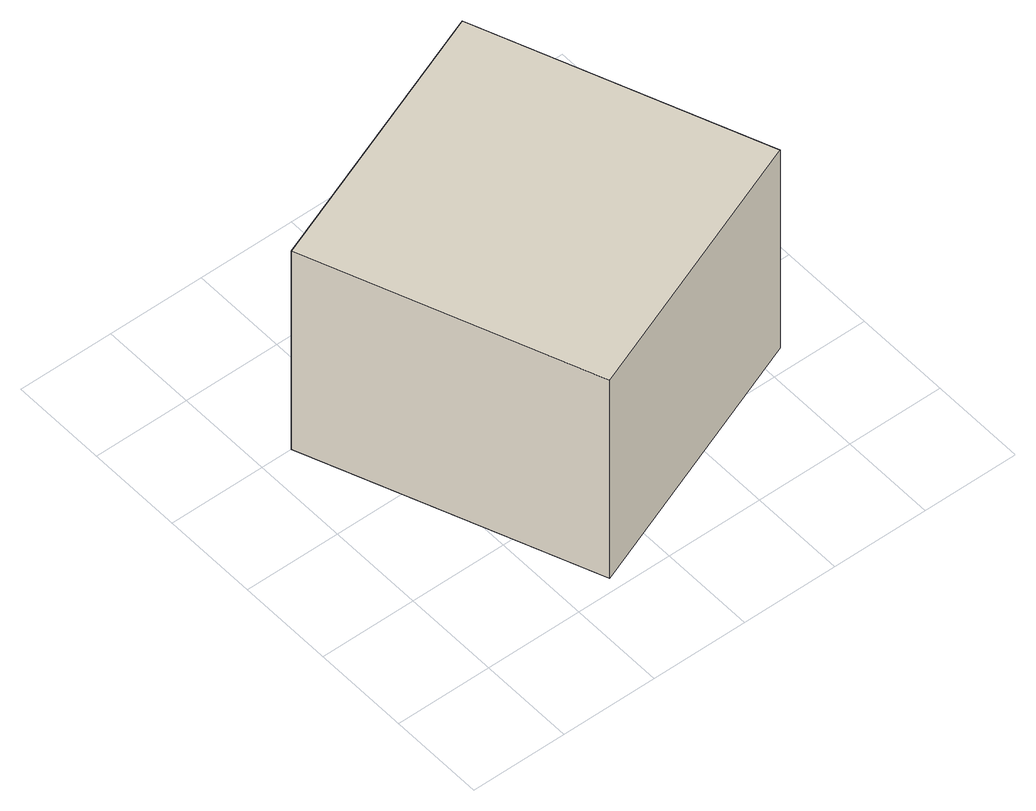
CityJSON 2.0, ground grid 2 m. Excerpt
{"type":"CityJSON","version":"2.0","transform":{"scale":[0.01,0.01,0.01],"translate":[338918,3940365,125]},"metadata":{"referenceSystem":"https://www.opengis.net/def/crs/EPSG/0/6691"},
"CityObjects":{
"building1":{"type":"Building","attributes":{"usage":"441","measuredHeight":5.3,"storeysAboveGround":1,"BuildingIDAttribute.prefecture":"14","BuildingIDAttribute.city":"14151","BuildingDetailAttribute.totalFloorArea":29.5,"BuildingDetailAttribute.buildingFootprintArea":29.5,"BuildingDetailAttribute.buildingStructureType":"610","BuildingDetailAttribute.buildingStructureOrgType":"2","BuildingDetailAttribute.orgUsage":"160","BuildingDetailAttribute.surveyYear":2015},"geometry":[{"type":"Solid","lod":"1","boundaries":[[[[0,1,2,3]],[[2,4,5,3]],[[1,6,4,2]],[[0,7,6,1]],[[3,5,7,0]],[[4,6,7,5]]]]}]}
},
"vertices":[
[627,819,34],[851,245,34],[290,25,34],[65,600,34],[290,25,535],[65,600,535],[851,245,535],[627,819,535]
]}
